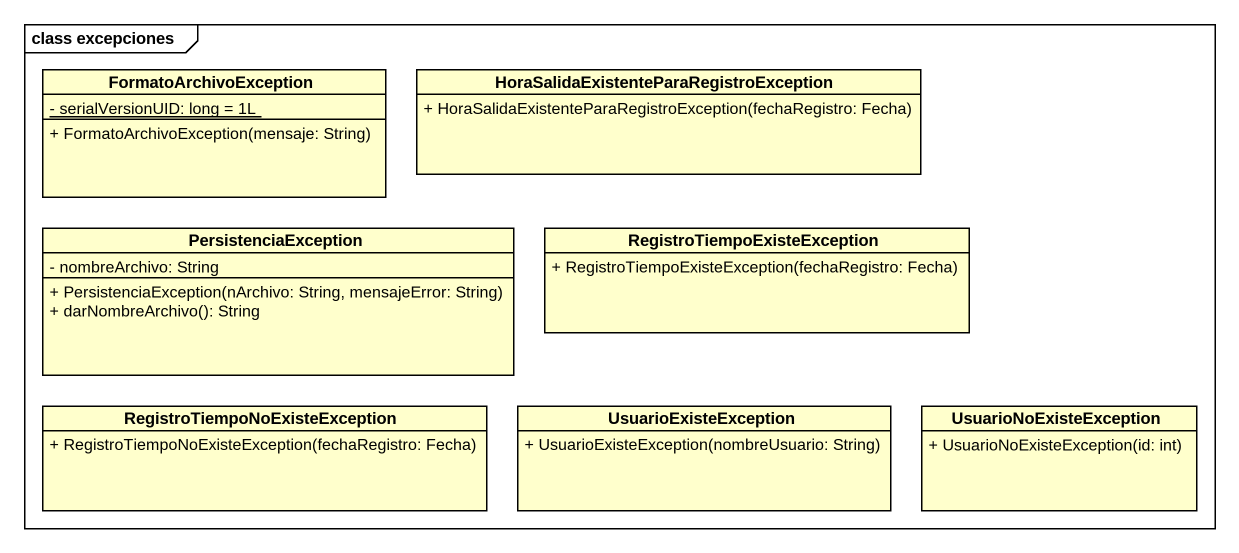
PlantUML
@startuml
mainframe class excepciones
hide circle
hide empty members
skinparam classAttributeIconSize 0
class FormatoArchivoException {
  {static} - serialVersionUID: long = 1L
  + FormatoArchivoException(mensaje: String)
}
class "HoraSalidaExistenteParaRegistroException" as HoraSalidaExistenteParaRegis {
  + HoraSalidaExistenteParaRegistroException(fechaRegistro: Fecha)
}
class PersistenciaException {
  - nombreArchivo: String
  + PersistenciaException(nArchivo: String, mensajeError: String)
  + darNombreArchivo(): String
}
class "RegistroTiempoExisteException" as RegistroTiempoExisteExceptio {
  + RegistroTiempoExisteException(fechaRegistro: Fecha)
}
class "RegistroTiempoNoExisteException" as RegistroTiempoNoExisteExcept {
  + RegistroTiempoNoExisteException(fechaRegistro: Fecha)
}
class UsuarioExisteException {
  + UsuarioExisteException(nombreUsuario: String)
}
class UsuarioNoExisteException {
  + UsuarioNoExisteException(id: int)
}
@enduml
